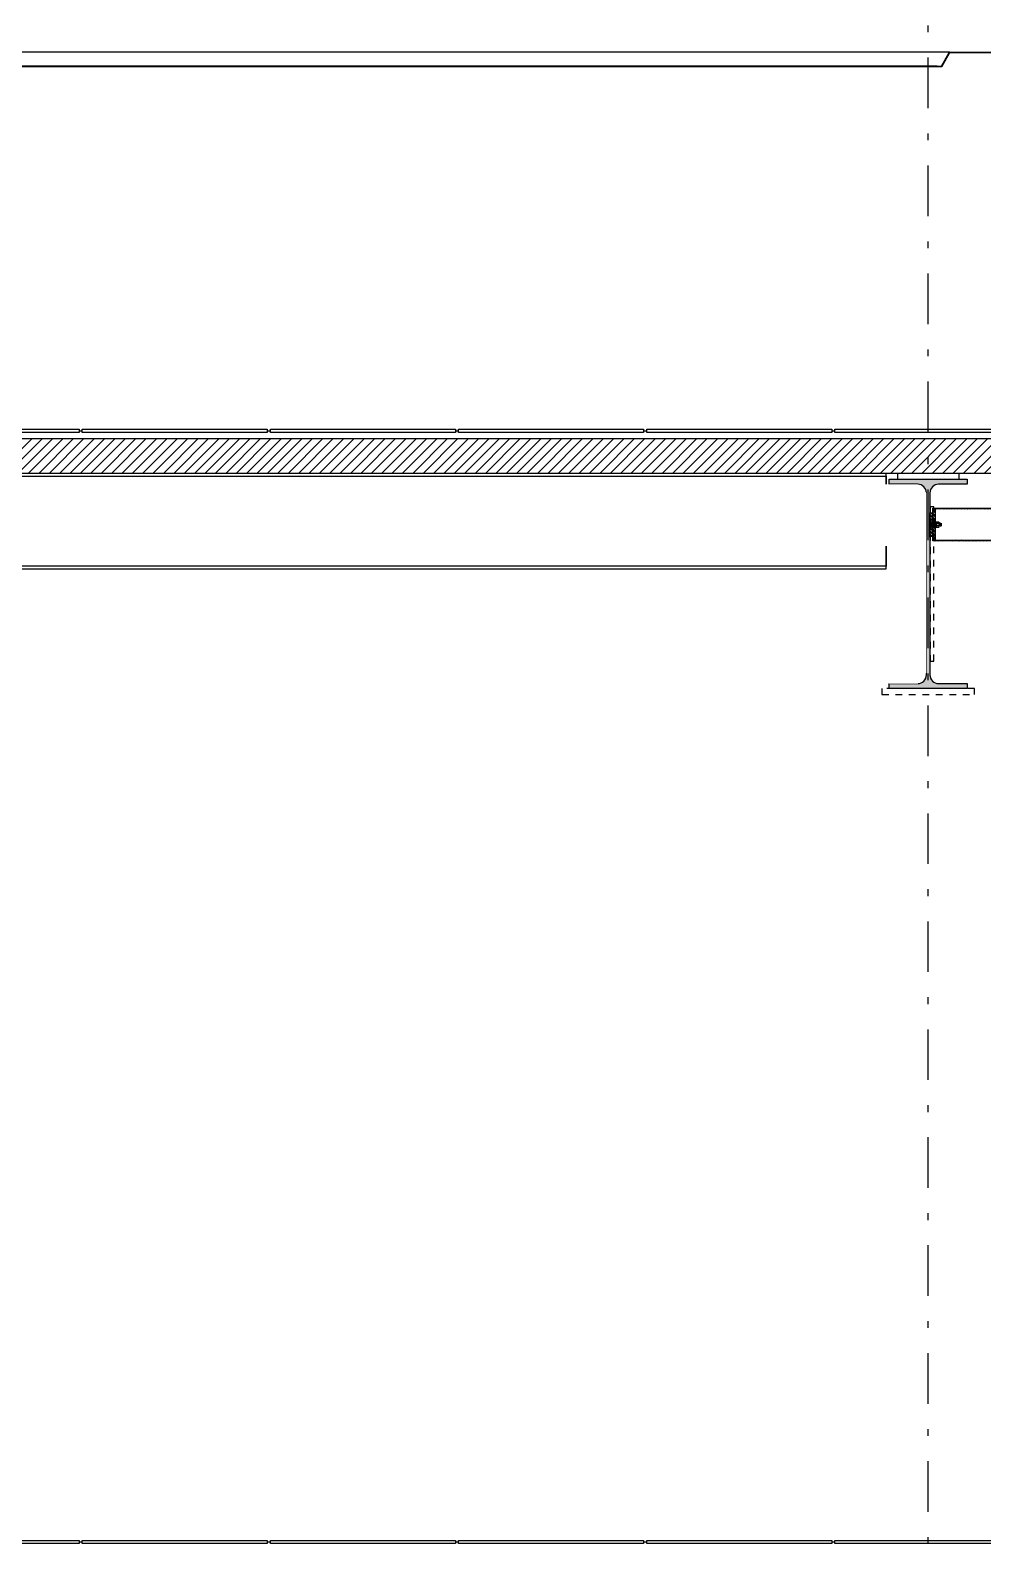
# Model space of a CAD drawing. Header units: millimetres. Extents: x -101 to 3415, y -52 to 1366.
# Drawn here: x 265.85 to 279.96, y 146.94 to 169.45 of the extents above; entities that cross this region are included whole.
import ezdxf

# ---------------------------------------------------------------- set-up
doc = ezdxf.new("R2010")
doc.units = ezdxf.units.MM
doc.set_wipeout_variables(frame=1)
doc.linetypes.add('DASHDOT2', pattern=[0.5, 0.25, -0.125, 0, -0.125])
doc.linetypes.add('OCULTA2', pattern=[0.3, 0.2, -0.1])
doc.layers.add('00_ARQ', color=8, linetype='Continuous')
doc.layers.add('A-ESTRUCTURA', color=6, linetype='Continuous')

# ---------------------------------------------------------------- blocks, each defined once
blk = doc.blocks.new('A$C54DE39B3')
at = {"layer": 'A-ESTRUCTURA', "color": 8, "linetype": 'OCULTA2', "ltscale": 0.1}
for points in [[(-0.1, 0.019), (0.1, 0.019), (0.1, 0), (-0.1, 0)], [(-0.00585, -0.089), (-0.00585, -0.589), (-0.01835, -0.589), (-0.01835, -0.089)], [(-0.15, -0.678), (0.15, -0.678), (0.15, -0.697), (-0.15, -0.697)]]:
    blk.add_lwpolyline(points, close=True, dxfattribs=at)

msp = doc.modelspace()

# ---------------------------------------------------------------- hatches: boundary and pattern name
at = {"layer": '00_ARQ'}
h = msp.add_hatch(dxfattribs=at)
h.set_pattern_fill('LINE', color=9, scale=0.034297, angle=45, style=0)
h.set_pattern_definition([(45, (-3488.39546, -6.57728), (-0.07699871, 0.07699871), [])])
h.paths.add_polyline_path([(280.518, 162.882), (226.951, 162.882), (226.951, 163.399), (280.518, 163.399)])
h = msp.add_hatch(color=9, dxfattribs=at)
edge = h.paths.add_edge_path()
edge.add_line((279.181, 162.594), (279.181, 159.896))
edge.add_arc((279.308, 159.896), 0.127, 180, 270)
edge.add_line((279.308, 159.769), (279.733, 159.769))
edge.add_line((279.733, 159.769), (279.733, 159.695))
edge.add_line((279.733, 159.695), (278.576, 159.695))
edge.add_line((278.576, 159.695), (278.576, 159.769))
edge.add_line((278.576, 159.769), (279.001, 159.769))
edge.add_arc((279.001, 159.896), 0.127, 270, 360)
edge.add_line((279.128, 159.896), (279.128, 162.594))
edge.add_arc((279.001, 162.594), 0.127, 360, 450)
edge.add_line((279.001, 162.721), (278.576, 162.721))
edge.add_line((278.576, 162.721), (278.576, 162.795))
edge.add_line((278.576, 162.795), (279.733, 162.795))
edge.add_line((279.733, 162.795), (279.733, 162.721))
edge.add_line((279.733, 162.721), (279.308, 162.721))
edge.add_arc((279.308, 162.594), 0.127, 90, 180)

# ---------------------------------------------------------------- linework, layer by layer
at = {"layer": '00_ARQ', "color": 9, "linetype": 'DASHDOT2', "ltscale": 3}
msp.add_line((279.155, 38.695), (279.155, 195.766), dxfattribs=at)
at = {"layer": '00_ARQ', "color": 9}
for p, q in [((279.287, 168.916), (255.187, 168.916)), ((279.287, 168.908), (255.187, 168.908))]:
    msp.add_line(p, q, dxfattribs=at)
at = {"layer": '00_ARQ', "color": 9, "ltscale": 3}
for p, q in [((266.569, 163.513), (266.615, 163.513)), ((266.569, 163.513), (266.615, 163.513)), ((269.358, 163.513), (269.404, 163.513)), ((272.148, 163.513), (272.194, 163.513)), ((274.937, 163.513), (274.983, 163.513)), ((274.937, 163.513), (274.983, 163.513)), ((277.727, 163.513), (277.773, 163.513)), ((266.569, 147.051), (266.615, 147.051)), ((266.569, 147.051), (266.615, 147.051)), ((269.358, 147.051), (269.404, 147.051)), ((272.148, 147.051), (272.194, 147.051)), ((274.937, 147.051), (274.983, 147.051)), ((274.937, 147.051), (274.983, 147.051)), ((277.727, 147.051), (277.773, 147.051))]:
    msp.add_line(p, q, dxfattribs=at)
at = {"layer": '00_ARQ', "color": 9}
for points in [[(279.47, 169.123), (255.187, 169.123)], [(279.311, 162.142), (279.283, 162.142)], [(279.311, 162.106), (279.283, 162.106)], [(279.318, 162.145), (279.316, 162.126)], [(279.316, 162.137), (279.317, 162.145)], [(279.316, 162.107), (279.317, 162.107), (279.32, 162.141), (279.318, 162.145), (279.317, 162.145), (279.316, 162.144)], [(279.317, 162.107), (279.318, 162.107)], [(279.322, 162.141), (279.32, 162.141)], [(279.321, 162.103), (279.324, 162.145)], [(279.325, 162.145), (279.322, 162.103)], [(279.326, 162.107), (279.324, 162.107)], [(279.329, 162.141), (279.327, 162.141)], [(279.328, 162.103), (279.332, 162.145)], [(279.332, 162.145), (279.329, 162.103)], [(279.331, 162.107), (279.333, 162.107)], [(279.335, 162.103), (279.339, 162.145)], [(279.335, 162.141), (279.337, 162.141)], [(279.34, 162.145), (279.336, 162.103)], [(279.338, 162.107), (279.34, 162.107)], [(279.342, 162.103), (279.346, 162.144)], [(279.342, 162.141), (279.344, 162.141)], [(279.346, 162.144), (279.343, 162.103)]]:
    msp.add_lwpolyline(points, dxfattribs=at)
for points in [[(279.47, 169.123), (281.086, 169.123), (281.086, 169.116), (279.474, 169.116, 0.228798), (279.47, 169.114), (279.358, 168.91, -0.228798), (279.354, 168.908), (279.287, 168.908), (279.287, 168.916), (279.351, 168.916, 0.228798), (279.354, 168.917), (279.467, 169.121, -0.228798)], [(279.181, 162.594), (279.181, 159.896, 0.414214), (279.308, 159.769), (279.733, 159.769), (279.733, 159.695), (278.576, 159.695), (278.576, 159.769), (279.001, 159.769, 0.414214), (279.128, 159.896), (279.128, 162.594, 0.414214), (279.001, 162.721), (278.576, 162.721), (278.576, 162.795), (279.733, 162.795), (279.733, 162.721), (279.308, 162.721, 0.414214)]]:
    msp.add_lwpolyline(points, format="xyb", close=True, dxfattribs=at)
at = {"layer": '00_ARQ', "color": 9, "ltscale": 3}
for points in [[(263.825, 163.49), (263.825, 163.536), (266.569, 163.536), (266.569, 163.49)], [(266.615, 163.489), (266.615, 163.536), (269.358, 163.536), (269.358, 163.489)], [(269.404, 163.489), (269.404, 163.536), (272.148, 163.536), (272.148, 163.489)], [(272.194, 163.49), (272.194, 163.536), (274.937, 163.536), (274.937, 163.49)], [(274.983, 163.49), (274.983, 163.536), (277.727, 163.536), (277.727, 163.49)], [(277.773, 163.49), (277.773, 163.536), (280.234, 163.536), (280.234, 163.49)], [(263.825, 147.028), (263.825, 147.073), (266.569, 147.073), (266.569, 147.028)], [(266.615, 147.028), (266.615, 147.073), (269.358, 147.073), (269.358, 147.028)], [(269.404, 147.028), (269.404, 147.073), (272.148, 147.073), (272.148, 147.028)], [(272.194, 147.028), (272.194, 147.073), (274.937, 147.073), (274.937, 147.028)], [(274.983, 147.028), (274.983, 147.073), (277.727, 147.073), (277.727, 147.028)], [(277.773, 147.028), (277.773, 147.073), (280.15, 147.073), (280.15, 147.028)]]:
    msp.add_lwpolyline(points, close=True, dxfattribs=at)
at = {"layer": '00_ARQ', "color": 9}
for points in [[(280.518, 162.882), (226.951, 162.882), (226.951, 163.399), (280.518, 163.399)], [(280.918, 162.356), (279.26, 162.356), (279.26, 161.892), (280.918, 161.892)], [(279.267, 162.171), (279.267, 162.077), (279.26, 162.077), (279.26, 162.171)], [(279.267, 162.169), (279.26, 162.169), (279.26, 162.171), (279.267, 162.171)], [(279.267, 162.166), (279.26, 162.166), (279.26, 162.169), (279.267, 162.169)], [(279.267, 162.163), (279.26, 162.163), (279.26, 162.166), (279.267, 162.166)], [(279.267, 162.16), (279.26, 162.16), (279.26, 162.163), (279.267, 162.163)], [(279.267, 162.157), (279.26, 162.157), (279.26, 162.16), (279.267, 162.16)], [(279.267, 162.153), (279.26, 162.153), (279.26, 162.157), (279.267, 162.157)], [(279.267, 162.149), (279.26, 162.149), (279.26, 162.153), (279.267, 162.153)], [(279.267, 162.145), (279.26, 162.145), (279.26, 162.149), (279.267, 162.149)], [(279.267, 162.14), (279.26, 162.14), (279.26, 162.145), (279.267, 162.145)], [(279.267, 162.135), (279.26, 162.135), (279.26, 162.14), (279.267, 162.14)], [(279.267, 162.13), (279.26, 162.13), (279.26, 162.135), (279.267, 162.135)], [(279.267, 162.119), (279.26, 162.119), (279.26, 162.113), (279.267, 162.113)], [(279.267, 162.113), (279.26, 162.113), (279.26, 162.108), (279.267, 162.108)], [(279.267, 162.108), (279.26, 162.108), (279.26, 162.104), (279.267, 162.104)], [(279.267, 162.104), (279.26, 162.104), (279.26, 162.099), (279.267, 162.099)], [(279.267, 162.099), (279.26, 162.099), (279.26, 162.095), (279.267, 162.095)], [(279.267, 162.095), (279.26, 162.095), (279.26, 162.091), (279.267, 162.091)], [(279.267, 162.091), (279.26, 162.091), (279.26, 162.088), (279.267, 162.088)], [(279.267, 162.088), (279.26, 162.088), (279.26, 162.085), (279.267, 162.085)], [(279.267, 162.085), (279.26, 162.085), (279.26, 162.082), (279.267, 162.082)], [(279.267, 162.082), (279.26, 162.082), (279.26, 162.079), (279.267, 162.079)], [(279.267, 162.079), (279.26, 162.079), (279.26, 162.077), (279.267, 162.077)], [(279.278, 162.087), (279.278, 162.161), (279.267, 162.161), (279.267, 162.154), (279.278, 162.144), (279.278, 162.139), (279.267, 162.148), (279.267, 162.087)], [(279.267, 162.161), (279.278, 162.161), (279.278, 162.159), (279.267, 162.159)], [(279.267, 162.159), (279.278, 162.159), (279.278, 162.156), (279.267, 162.156)], [(279.267, 162.156), (279.278, 162.156), (279.278, 162.153), (279.268, 162.153), (279.267, 162.154)], [(279.267, 162.148), (279.269, 162.146), (279.267, 162.146)], [(279.267, 162.146), (279.269, 162.146), (279.274, 162.143), (279.267, 162.143)], [(279.267, 162.143), (279.274, 162.143), (279.278, 162.139), (279.278, 162.139), (279.267, 162.139)], [(279.267, 162.139), (279.278, 162.139), (279.278, 162.134), (279.267, 162.134)], [(279.267, 162.134), (279.278, 162.134), (279.278, 162.13), (279.267, 162.13)], [(279.267, 162.126), (279.278, 162.126), (279.278, 162.13), (279.267, 162.13)], [(279.267, 162.123), (279.278, 162.123), (279.278, 162.119), (279.267, 162.119)], [(279.267, 162.119), (279.278, 162.119), (279.278, 162.114), (279.267, 162.114)], [(279.267, 162.114), (279.278, 162.114), (279.278, 162.11), (279.267, 162.11)], [(279.267, 162.11), (279.278, 162.11), (279.278, 162.106), (279.267, 162.106)], [(279.267, 162.106), (279.278, 162.106), (279.278, 162.102), (279.267, 162.102)], [(279.267, 162.102), (279.278, 162.102), (279.278, 162.098), (279.267, 162.098)], [(279.267, 162.098), (279.278, 162.098), (279.278, 162.095), (279.267, 162.095)], [(279.267, 162.095), (279.278, 162.095), (279.278, 162.092), (279.267, 162.092)], [(279.267, 162.092), (279.278, 162.092), (279.278, 162.09), (279.267, 162.09)], [(279.267, 162.09), (279.278, 162.09), (279.278, 162.087), (279.267, 162.087)], [(279.268, 162.153), (279.278, 162.153), (279.278, 162.15), (279.272, 162.15)], [(279.272, 162.15), (279.278, 162.15), (279.278, 162.146), (279.276, 162.146)], [(279.276, 162.146), (279.278, 162.146), (279.278, 162.144)], [(279.283, 162.088), (279.311, 162.088), (279.316, 162.093), (279.316, 162.155), (279.311, 162.16), (279.283, 162.16), (279.278, 162.155), (279.278, 162.093)], [(279.321, 162.103), (279.322, 162.103), (279.324, 162.107), (279.327, 162.141), (279.325, 162.145), (279.324, 162.145), (279.322, 162.141), (279.318, 162.107)], [(279.328, 162.103), (279.329, 162.103), (279.331, 162.107), (279.335, 162.141), (279.332, 162.145), (279.332, 162.145), (279.329, 162.141), (279.326, 162.107)], [(279.335, 162.103), (279.336, 162.103), (279.338, 162.107), (279.342, 162.141), (279.34, 162.145), (279.339, 162.145), (279.337, 162.141), (279.333, 162.107)], [(279.346, 162.144), (279.344, 162.141), (279.34, 162.107), (279.342, 162.103), (279.343, 162.103), (279.346, 162.107)], [(279.346, 162.107), (279.347, 162.108), (279.347, 162.14), (279.346, 162.141)]]:
    msp.add_lwpolyline(points, close=True, dxfattribs=at)
at = {"layer": '00_ARQ', "color": 9, "ltscale": 2}
for points in [[(278.531, 162.882), (254.192, 162.882), (254.192, 161.469), (278.531, 161.469)], [(254.192, 162.841), (278.531, 162.841), (278.531, 161.51), (254.192, 161.51)]]:
    msp.add_lwpolyline(points, close=True, dxfattribs=at)
at = {"layer": '00_ARQ', "color": 9}
for points in [[(279.278, 162.093, -0.100889), (279.283, 162.106, -0.267949), (279.283, 162.142, -0.100889), (279.278, 162.155)], [(279.316, 162.093, 0.100889), (279.311, 162.106, 0.267949), (279.311, 162.142, 0.100889), (279.316, 162.155)]]:
    msp.add_lwpolyline(points, format="xyb", dxfattribs=at)

# ---------------------------------------------------------------- block references
at = {"layer": '00_ARQ', "color": 9, "extrusion": (0, 0, -1), "xscale": 4.572918431750428, "yscale": 4.572918431750428, "zscale": -4.572918431750772}
msp.add_blockref('A$C54DE39B3', (-279.155, 162.795), dxfattribs=at)

# ---------------------------------------------------------------- next in the draw order: wipeouts: each hides what was drawn before it
at = {"color": 9, "ltscale": 2}
msp.add_wipeout([(278.236, 162.721), (278.236, 161.806), (278.576, 161.806), (278.576, 159.769), (279.001, 159.769), (279.128, 159.928), (279.128, 162.594), (279.001, 162.721)], dxfattribs=at).dxf.layer = '00_ARQ'

# ---------------------------------------------------------------- next in the draw order: hatches: boundary and pattern name
at = {"layer": '00_ARQ'}
h = msp.add_hatch(dxfattribs=at)
h.set_pattern_fill('CROSS', color=9, scale=0.004573, style=0)
h.set_pattern_definition([(180, (322.116485, 173.0867375), (-0.001143229608, -0.001143229608), [0.000571614804, -0.00171484441]), (270, (322.1161992, 173.0870233), (0.001143229608, -0.001143229608), [0.000571614804, -0.00171484441])])
edge = h.paths.add_edge_path()
edge.add_line((279.18, 162.298), (279.197, 162.298))
edge.add_ellipse((279.225, 162.346), major_axis=(0.0392, 0.0392), ratio=1, start_angle=170.2425, end_angle=194.2407, ccw=False)
edge.add_line((279.18, 162.314), (279.18, 162.298))
h = msp.add_hatch(dxfattribs=at)
h.set_pattern_fill('ANSI37', color=9, scale=0.003658, style=0)
h.set_pattern_definition([(135, (297.866469, 165.621659), (0.008213196, 0.008213196), []), (45, (297.866469, 165.621659), (0.008213196, -0.008213196), [])])
h.paths.add_polyline_path([(279.223, 161.892), (280.918, 161.892), (280.918, 162.356), (279.223, 162.356), (279.223, 162.367), (280.929, 162.367), (280.929, 161.881), (279.223, 161.881)])
h = msp.add_hatch(dxfattribs=at)
h.set_pattern_fill('ANSI32', color=9, scale=0.10975, style=0)
h.set_pattern_definition([(135, (331.02131, 148.968942), (0.029101875, 0.029101875), []), (135, (331.00191, 148.968942), (0.029101875, 0.029101875), [])])
h.paths.add_polyline_path([(279.223, 162.333), (279.223, 162.356), (279.26, 162.356), (279.26, 162.146), (279.223, 162.146)])
h.paths.add_polyline_path([(279.223, 162.102), (279.26, 162.102), (279.26, 161.892), (279.223, 161.892)])
h = msp.add_hatch(dxfattribs=at)
h.set_pattern_fill('ANSI32', color=9, scale=0.091458, style=0)
h.set_pattern_definition([(135, (322.116485, 151.16147), (0.024251562, 0.024251562), []), (135, (322.100317, 151.16147), (0.024251562, 0.024251562), [])])
h.paths.add_polyline_path([(279.18, 162.298), (279.223, 162.298), (279.223, 162.146), (279.18, 162.146)])
h.paths.add_polyline_path([(279.18, 162.102), (279.223, 162.102), (279.223, 161.95), (279.18, 161.95)])
h = msp.add_hatch(dxfattribs=at)
h.set_pattern_fill('ANSI36', color=9, scale=0.022865, angle=90, style=0)
h.set_pattern_definition([(45, (316.0392445, 132.332785), (0.00555764968, 0.00151572264), [0.00714518505, -0.001429037, 0, -0.001429037])])
h.paths.add_polyline_path([(279.18, 162.102), (279.18, 162.146), (279.223, 162.146), (279.223, 162.102)])
h = msp.add_hatch(dxfattribs=at)
h.set_pattern_fill('ANSI36', color=9, scale=0.022865, angle=90, style=0)
h.set_pattern_definition([(45, (316.0755992, 132.332785), (0.00555764968, 0.00151572264), [0.00714518505, -0.001429037, 0, -0.001429037])])
h.paths.add_polyline_path([(279.216, 162.102), (279.216, 162.146), (279.26, 162.146), (279.26, 162.102)])
h = msp.add_hatch(dxfattribs=at)
h.set_pattern_fill('CROSS', color=9, scale=0.004573, style=0)
h.set_pattern_definition([(180, (322.116485, 151.1614691), (-0.001143229608, 0.001143229608), [0.000571614804, -0.00171484441]), (90, (322.1161992, 151.1611833), (0.001143229608, 0.001143229608), [0.000571614804, -0.00171484441])])
edge = h.paths.add_edge_path()
edge.add_line((279.18, 161.934), (279.18, 161.95))
edge.add_line((279.18, 161.95), (279.197, 161.95))
edge.add_ellipse((279.225, 161.902), major_axis=(-0.0392, 0.0392), ratio=1, start_angle=-14.2407, end_angle=9.7575)

# ---------------------------------------------------------------- next in the draw order: linework, layer by layer
at = {"layer": '00_ARQ', "color": 9}
for p, q in [((279.26, 162.146), (279.18, 162.146)), ((279.26, 162.102), (279.18, 162.102))]:
    msp.add_line(p, q, dxfattribs=at)
for points in [[(279.223, 161.892), (280.918, 161.892), (280.918, 162.356), (279.223, 162.356), (279.223, 162.367), (280.929, 162.367), (280.929, 161.881), (279.223, 161.881)], [(279.223, 162.356), (279.26, 162.356), (279.26, 161.892), (279.223, 161.892)], [(279.223, 161.95), (279.18, 161.95), (279.18, 162.298), (279.223, 162.298)]]:
    msp.add_lwpolyline(points, close=True, dxfattribs=at)
for centre, start, end in [((279.225, 162.346), 215.2425, 239.2407), ((279.225, 161.902), 120.7593, 144.7575)]:
    msp.add_arc(centre, 0.0555, start, end, dxfattribs=at)

doc.saveas('drawing.dxf')
